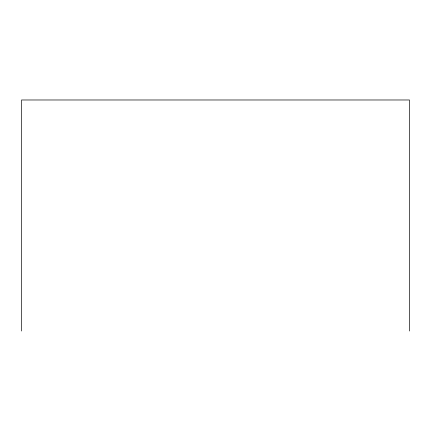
<?xml version="1.0" encoding="UTF-8"?>
<svg xmlns="http://www.w3.org/2000/svg" width="431" height="431" viewBox="0 0 431 431"><rect width="100%" height="100%" fill="white"/><g stroke="black" fill="none" stroke-linecap="round" stroke-linejoin="round"><path stroke-width="0.65" d="M409.45 331.019L409.45 99.981L21.55 99.981L21.55 331.019"/></g></svg>
